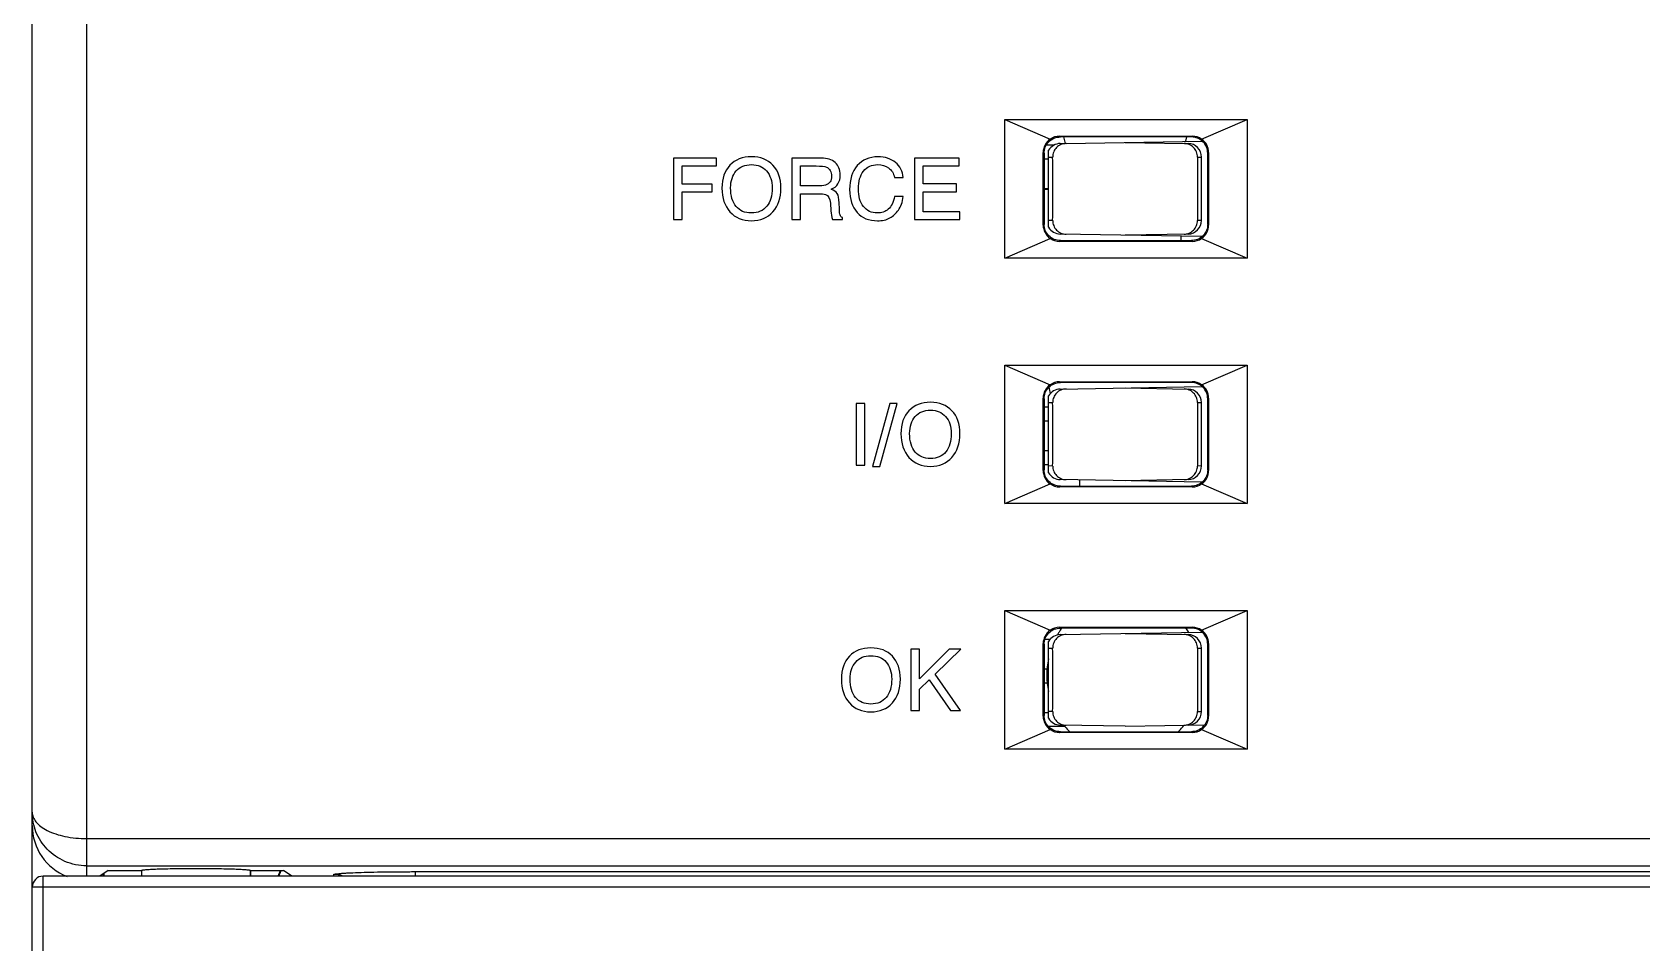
# Model space of a CAD drawing. Header units: inches. Extents: x -38 to 199, y -310 to 64.
# Drawn here: x 20.129 to 21.29, y 56.603 to 57.26 of the extents above; entities that cross this region are included whole.
import ezdxf

# ---------------------------------------------------------------- set-up
doc = ezdxf.new("R2010")
doc.units = ezdxf.units.IN
doc.header["$MEASUREMENT"] = 0
doc.layers.add('PLC', color=7, linetype='Continuous')

msp = doc.modelspace()

# ---------------------------------------------------------------- linework, layer by layer
at = {"layer": 'PLC', "linetype": 'Continuous'}
for p, q in [((20.16813, 56.65117), (20.16813, 57.74175)), ((20.12876, 53.13545), (20.12876, 57.70238)), ((20.83037, 57.0971), (20.83037, 57.19711)), ((20.83037, 57.19711), (20.86319, 57.1829)), ((20.83037, 57.19711), (21.00518, 57.19711)), ((20.97236, 57.1829), (21.00518, 57.19711)), ((21.00518, 57.19711), (21.00518, 57.0971)), ((20.86593, 57.17856), (20.86051, 57.17856)), ((20.86995, 57.18509), (20.87053, 57.1845)), ((20.86995, 57.18509), (20.96561, 57.18509)), ((20.8704, 57.17977), (20.87405, 57.17983)), ((20.96514, 57.1845), (20.87042, 57.1845)), ((20.87279, 57.1845), (20.87405, 57.17983)), ((20.87466, 57.17985), (20.97262, 57.18156)), ((20.91719, 57.18059), (20.95973, 57.17985)), ((20.96033, 57.17983), (20.96266, 57.17979)), ((20.96159, 57.1845), (20.96074, 57.18135)), ((20.96561, 57.18509), (20.96502, 57.1845)), ((20.59146, 57.16923), (20.59146, 57.12494)), ((20.62238, 57.16923), (20.59146, 57.16923)), ((20.62238, 57.16358), (20.62238, 57.16923)), ((20.67671, 57.16923), (20.67671, 57.12494)), ((20.69791, 57.16923), (20.67671, 57.16923)), ((20.7652, 57.16923), (20.7652, 57.12494)), ((20.79759, 57.16923), (20.7652, 57.16923)), ((20.79759, 57.16358), (20.79759, 57.16923)), ((20.85814, 57.12093), (20.85814, 57.17328)), ((20.85814, 57.17328), (20.85872, 57.1727)), ((20.85872, 57.17281), (20.85872, 57.1214)), ((20.85872, 57.16872), (20.86207, 57.16872)), ((20.86207, 57.11936), (20.86207, 57.17489)), ((20.86207, 57.16995), (20.86496, 57.17)), ((20.96942, 57.17), (20.97234, 57.16995)), ((20.97234, 57.12429), (20.97234, 57.16995)), ((20.97742, 57.17328), (20.97683, 57.1727)), ((20.97683, 57.1214), (20.97683, 57.17281)), ((20.97742, 57.17328), (20.97742, 57.12093)), ((20.59775, 57.15047), (20.59775, 57.16358)), ((20.59775, 57.16358), (20.62238, 57.16358)), ((20.68299, 57.14917), (20.68299, 57.16358)), ((20.68299, 57.16358), (20.69424, 57.16358)), ((20.75092, 57.15528), (20.7572, 57.15528)), ((20.77149, 57.15062), (20.77149, 57.16358)), ((20.77149, 57.16358), (20.79759, 57.16358)), ((20.61937, 57.15047), (20.59775, 57.15047)), ((20.59775, 57.12494), (20.59775, 57.14481)), ((20.59775, 57.14481), (20.61937, 57.14481)), ((20.61937, 57.14481), (20.61937, 57.15047)), ((20.69508, 57.14917), (20.68299, 57.14917)), ((20.79563, 57.15062), (20.77149, 57.15062)), ((20.77149, 57.13059), (20.77149, 57.14496)), ((20.77149, 57.14496), (20.79563, 57.14496)), ((20.79563, 57.14496), (20.79563, 57.15062)), ((20.86207, 57.14706), (20.85872, 57.14706)), ((20.86207, 57.14666), (20.85872, 57.14663)), ((20.68299, 57.12494), (20.68299, 57.14352)), ((20.68299, 57.14352), (20.69668, 57.14352)), ((20.70467, 57.13667), (20.70503, 57.13119)), ((20.71111, 57.13267), (20.71096, 57.13694)), ((20.7572, 57.14151), (20.75092, 57.14151)), ((20.59146, 57.12494), (20.59775, 57.12494)), ((20.67671, 57.12494), (20.68299, 57.12494)), ((20.70603, 57.12494), (20.7133, 57.12494)), ((20.7133, 57.12494), (20.7133, 57.12632)), ((20.7652, 57.12494), (20.79792, 57.12494)), ((20.79792, 57.13059), (20.77149, 57.13059)), ((20.79792, 57.12494), (20.79792, 57.13059)), ((20.85814, 57.12093), (20.85872, 57.12151)), ((20.86496, 57.12424), (20.86207, 57.12429)), ((20.97234, 57.12429), (20.96942, 57.12424)), ((20.97742, 57.12093), (20.97683, 57.12151)), ((20.83037, 57.0971), (20.86319, 57.1113)), ((20.86995, 57.10912), (20.87053, 57.1097)), ((20.96561, 57.10912), (20.86995, 57.10912)), ((20.97268, 57.11269), (20.8704, 57.11448)), ((20.87042, 57.1097), (20.96514, 57.1097)), ((20.96266, 57.11445), (20.91719, 57.11366)), ((20.95775, 57.1097), (20.95775, 57.11295)), ((20.96561, 57.10912), (20.96502, 57.1097)), ((20.97236, 57.1113), (21.00518, 57.0971)), ((21.00518, 57.0971), (20.83037, 57.0971)), ((20.83037, 56.91994), (20.83037, 57.01994)), ((20.83037, 57.01994), (20.86319, 57.00574)), ((20.83037, 57.01994), (21.00518, 57.01994)), ((20.97236, 57.00574), (21.00518, 57.01994)), ((21.00518, 57.01994), (21.00518, 56.91994)), ((20.86995, 57.00792), (20.87053, 57.00734)), ((20.86995, 57.00792), (20.96561, 57.00792)), ((20.8704, 57.00261), (20.97262, 57.00439)), ((20.96514, 57.00734), (20.87042, 57.00734)), ((20.96561, 57.00792), (20.96502, 57.00734)), ((20.85814, 56.94376), (20.85814, 56.99611)), ((20.85814, 56.99611), (20.85872, 56.99553)), ((20.85872, 56.99564), (20.85872, 56.94423)), ((20.86207, 56.94219), (20.86207, 56.99772)), ((20.86207, 56.99279), (20.86496, 56.99284)), ((20.91719, 57.00342), (20.96266, 57.00263)), ((20.96942, 56.99284), (20.97234, 56.99279)), ((20.97234, 56.94713), (20.97234, 56.99279)), ((20.97742, 56.99611), (20.97683, 56.99553)), ((20.97683, 56.94423), (20.97683, 56.99564)), ((20.97742, 56.99611), (20.97742, 56.94376)), ((20.72321, 56.99207), (20.72321, 56.94777)), ((20.72949, 56.99207), (20.72321, 56.99207)), ((20.72949, 56.94777), (20.72949, 56.99207)), ((20.7475, 56.99207), (20.73491, 56.94684)), ((20.74026, 56.94684), (20.75289, 56.99207)), ((20.75289, 56.99207), (20.7475, 56.99207)), ((20.86207, 56.98958), (20.85872, 56.98958)), ((20.85872, 56.97974), (20.86207, 56.97974)), ((20.86207, 56.95809), (20.85872, 56.95809)), ((20.72321, 56.94777), (20.72949, 56.94777)), ((20.73491, 56.94684), (20.74026, 56.94684)), ((20.85872, 56.94825), (20.86207, 56.94825)), ((20.86496, 56.94708), (20.86207, 56.94713)), ((20.97234, 56.94713), (20.96942, 56.94708)), ((20.85814, 56.94376), (20.85872, 56.94435)), ((20.97268, 56.93552), (20.8704, 56.93731)), ((20.88434, 56.93707), (20.88434, 56.93254)), ((20.96266, 56.93729), (20.91719, 56.93649)), ((20.97742, 56.94376), (20.97683, 56.94435)), ((20.83037, 56.91994), (20.86319, 56.93414)), ((20.86995, 56.93195), (20.87053, 56.93254)), ((20.96561, 56.93195), (20.86995, 56.93195)), ((20.87042, 56.93254), (20.96514, 56.93254)), ((20.96561, 56.93195), (20.96502, 56.93254)), ((20.97236, 56.93414), (21.00518, 56.91994)), ((21.00518, 56.91994), (20.83037, 56.91994)), ((20.83037, 56.74277), (20.83037, 56.84278)), ((20.83037, 56.84278), (20.86319, 56.82857)), ((20.83037, 56.84278), (21.00518, 56.84278)), ((20.97236, 56.82857), (21.00518, 56.84278)), ((21.00518, 56.84278), (21.00518, 56.74277)), ((20.86995, 56.83076), (20.87053, 56.83017)), ((20.86995, 56.83076), (20.96561, 56.83076)), ((20.96514, 56.83017), (20.87042, 56.83017)), ((20.96561, 56.83076), (20.96502, 56.83017)), ((20.85814, 56.7666), (20.85814, 56.81895)), ((20.85814, 56.81895), (20.85872, 56.81836)), ((20.85949, 56.82226), (20.86338, 56.82226)), ((20.86207, 56.76503), (20.86207, 56.82056)), ((20.8704, 56.82544), (20.97262, 56.82722)), ((20.91719, 56.82626), (20.96266, 56.82546)), ((20.97742, 56.81895), (20.97683, 56.81836)), ((20.97742, 56.81895), (20.97742, 56.7666)), ((20.76264, 56.8149), (20.76264, 56.77061)), ((20.76893, 56.8149), (20.76264, 56.8149)), ((20.79039, 56.8149), (20.76893, 56.79343)), ((20.76893, 56.79343), (20.76893, 56.8149)), ((20.78014, 56.79686), (20.79881, 56.8149)), ((20.79881, 56.8149), (20.79039, 56.8149)), ((20.85872, 56.81848), (20.85872, 56.76707)), ((20.86207, 56.81562), (20.86496, 56.81567)), ((20.96942, 56.81567), (20.97234, 56.81562)), ((20.97234, 56.76996), (20.97234, 56.81562)), ((20.97683, 56.76707), (20.97683, 56.81848)), ((20.79854, 56.77061), (20.78014, 56.79686)), ((20.86118, 56.80061), (20.85872, 56.80061)), ((20.76893, 56.78606), (20.77593, 56.79283)), ((20.76893, 56.77061), (20.76893, 56.78606)), ((20.77593, 56.79283), (20.79115, 56.77061)), ((20.85872, 56.79076), (20.86127, 56.79076)), ((20.76264, 56.77061), (20.76893, 56.77061)), ((20.79115, 56.77061), (20.79854, 56.77061)), ((20.85814, 56.7666), (20.85872, 56.76718)), ((20.86207, 56.76911), (20.85872, 56.76911)), ((20.86496, 56.76991), (20.86207, 56.76996)), ((20.96942, 56.76991), (20.97234, 56.76996)), ((20.97742, 56.7666), (20.97683, 56.76718)), ((20.83037, 56.74277), (20.86319, 56.75697)), ((20.86188, 56.75927), (20.87422, 56.75927)), ((20.86995, 56.75479), (20.87053, 56.75537)), ((20.96561, 56.75479), (20.86995, 56.75479)), ((20.91719, 56.75933), (20.8704, 56.76014)), ((20.87042, 56.75537), (20.96514, 56.75537)), ((20.91719, 56.75933), (20.97438, 56.76033)), ((20.96561, 56.75479), (20.96502, 56.75537)), ((20.97236, 56.75697), (21.00518, 56.74277)), ((21.00518, 56.74277), (20.83037, 56.74277)), ((20.16813, 56.67825), (22.00562, 56.67825)), ((20.16813, 56.65858), (22.01426, 56.65858)), ((20.13664, 55.40005), (20.13664, 56.65117)), ((22.01282, 56.65117), (20.13664, 56.65117)), ((20.18361, 56.65512), (20.17768, 56.65117)), ((20.17994, 56.65267), (20.17994, 56.65117)), ((20.18056, 56.65309), (20.18056, 56.65117)), ((20.18361, 56.65512), (20.2075, 56.65512)), ((20.2075, 56.65553), (20.2075, 56.65117)), ((20.2075, 56.65553), (20.2075, 56.65117)), ((20.28624, 56.65117), (20.28624, 56.65553)), ((20.28624, 56.65512), (20.28624, 56.65117)), ((20.28624, 56.65512), (20.31014, 56.65512)), ((20.30627, 56.65117), (20.30785, 56.65512)), ((20.30668, 56.65117), (20.30826, 56.65512)), ((20.31606, 56.65117), (20.31014, 56.65512)), ((20.34603, 56.65117), (20.34633, 56.65236)), ((20.40538, 56.65117), (20.40538, 56.6544)), ((20.40538, 56.6544), (22.06944, 56.6544)), ((22.01282, 56.64329), (20.12876, 56.64329))]:
    msp.add_line(p, q, dxfattribs=at)
for centre, radius, start, end in [((12.6248, 57.14715), 8.24019, 359.999836, 0.158929), ((29.20958, 57.14715), 8.24019, 179.841071, 180.000164), ((12.6248, 57.1471), 8.24019, 359.841071, 0.000164), ((29.20959, 57.1471), 8.24019, 179.999836, 180.158929), ((20.91555, 57.01565), 0.05469, 192.42713, 197.21792), ((12.6248, 56.96998), 8.24019, 359.999836, 0.158929), ((29.20958, 56.96998), 8.24019, 179.841071, 180.000164), ((12.6248, 56.96993), 8.24019, 359.841071, 0.000164), ((29.20959, 56.96993), 8.24019, 179.999836, 180.158929), ((20.92049, 56.79604), 0.05973, 144.91808, 147.50553), ((20.91138, 56.79552), 0.06056, 31.69752, 35.01036), ((20.92061, 56.79596), 0.05987, 149.60845, 150.58381), ((20.9206, 56.79597), 0.05986, 147.50549, 149.60857), ((20.91159, 56.79565), 0.06031, 31.47097, 31.69671), ((20.9199, 56.79619), 0.05912, 168.46681, 191.60049), ((12.6248, 56.79282), 8.24019, 359.999836, 0.158929), ((29.20958, 56.79282), 8.24019, 179.841071, 180.000164), ((12.6248, 56.79277), 8.24019, 359.841071, 0.000164), ((29.20959, 56.79277), 8.24019, 179.999836, 180.158929), ((20.91929, 56.79597), 0.05846, 218.22561, 218.93021), ((20.91941, 56.79607), 0.05861, 218.93349, 224.13048), ((20.91313, 56.79607), 0.05883, 316.10458, 317.23495), ((20.91357, 56.79567), 0.05824, 317.22783, 322.23065), ((20.13664, 56.64329), 0.00787, 89.99763, 180.00161)]:
    msp.add_arc(centre, radius, start, end, dxfattribs=at)
for centre, major_axis, ratio, start_param, end_param in [((20.87004, 57.17319), (0.01096, -0.00469), 0.9893025, 2.5846446, 3.5423275), ((20.87057, 57.16993), (0.0069, 0.00702), 0.9999894, 0.7941195, 1.8194672), ((20.87016, 57.17307), (-0.00471, 0.0111), 0.9756194, -0.3926229, 0.2201859), ((20.96249, 57.16995), (0.00985, -0.00013), 0.9987814, 0.013077, 1.5664307), ((20.9654, 57.17307), (0.00471, 0.0111), 0.9756194, -0.2201859, 0.3926229), ((20.96552, 57.17319), (0.01096, 0.00469), 0.9893025, -0.4007348, 0.556948), ((20.87004, 57.12102), (0.01096, 0.00469), 0.9893025, 2.7408578, 3.6985407), ((20.96249, 57.12429), (0.00985, 0.00013), 0.9987814, -1.5664307, -0.013077), ((20.96552, 57.12102), (0.01096, -0.00469), 0.9893025, -0.556948, 0.4007348), ((20.87057, 57.12432), (0.0069, -0.00702), 0.9999894, -1.8194672, -0.7941195), ((20.87016, 57.12114), (0.00471, 0.0111), 0.9756194, -3.3617786, -2.7489697), ((20.9654, 57.12114), (-0.00471, 0.0111), 0.9756194, -3.5342156, -2.9214067), ((20.87004, 56.99602), (0.01096, -0.00469), 0.9893025, 2.5846446, 3.5423275), ((20.87016, 56.9959), (-0.00471, 0.0111), 0.9756194, -0.3926229, 0.2201859), ((20.9654, 56.9959), (0.00471, 0.0111), 0.9756194, -0.2201859, 0.3926229), ((20.96552, 56.99602), (0.01096, 0.00469), 0.9893025, -0.4007348, 0.556948), ((20.87057, 56.99276), (0.0069, 0.00702), 0.9999894, 0.7941195, 1.8194672), ((20.96249, 56.99279), (0.00985, -0.00013), 0.9987814, 0.013077, 1.5664307), ((20.96249, 56.94713), (0.00985, 0.00013), 0.9987814, -1.5664307, -0.013077), ((20.87004, 56.94385), (0.01096, 0.00469), 0.9893025, 2.7408578, 3.6985407), ((20.87057, 56.94715), (0.0069, -0.00702), 0.9999894, -1.8194671, -0.7941195), ((20.96552, 56.94385), (0.01096, -0.00469), 0.9893025, -0.556948, 0.4007348), ((20.87016, 56.94397), (0.00471, 0.0111), 0.9756194, -3.3617786, -2.7489697), ((20.9654, 56.94397), (-0.00471, 0.0111), 0.9756194, -3.5342156, -2.9214067), ((20.87016, 56.81874), (-0.00471, 0.0111), 0.9756194, -0.3926229, 0.2201859), ((20.9654, 56.81874), (0.00471, 0.0111), 0.9756194, -0.2201859, 0.3926229), ((20.87004, 56.81886), (0.01096, -0.00469), 0.9893025, 2.5846446, 3.5423275), ((20.87057, 56.8156), (0.0069, 0.00702), 0.9999894, 0.7941195, 1.8194671), ((20.96249, 56.81562), (0.00985, -0.00013), 0.9987814, 0.013077, 1.5664307), ((20.96552, 56.81886), (0.01096, 0.00469), 0.9893025, -0.4007348, 0.556948), ((20.87004, 56.76669), (0.01096, 0.00469), 0.9893025, 2.7408578, 3.6985407), ((20.87057, 56.76999), (0.0069, -0.00702), 0.9999894, -1.8194672, -0.7941195), ((20.96249, 56.76996), (0.00985, 0.00013), 0.9987814, -1.5664307, -0.013077), ((20.96552, 56.76669), (0.01096, -0.00469), 0.9893025, -0.556948, 0.4007348), ((20.87016, 56.76681), (0.00471, 0.0111), 0.9756194, -3.3617786, -2.7489697), ((20.9654, 56.76681), (-0.00471, 0.0111), 0.9756194, -3.5342156, -2.9214067), ((20.16813, 56.68764), (0, 0.03939), 0.9993908, 1.5707963, 2.7718918)]:
    msp.add_ellipse(centre, major_axis=major_axis, ratio=ratio, start_param=start_param, end_param=end_param, dxfattribs=at)
for points in [[(20.85872, 57.1727), (20.85872, 57.17571), (20.86123, 57.182), (20.86752, 57.1845), (20.87053, 57.1845)], [(20.97683, 57.17281), (20.97683, 57.17579), (20.97428, 57.18196), (20.96812, 57.1845), (20.96514, 57.1845)], [(20.64763, 57.17019), (20.64114, 57.17019), (20.63597, 57.16818), (20.63212, 57.16415)], [(20.66309, 57.16415), (20.65924, 57.16818), (20.65407, 57.17019), (20.64763, 57.17019)], [(20.70813, 57.16601), (20.70576, 57.16815), (20.70236, 57.16923), (20.69791, 57.16923)], [(20.73886, 57.17019), (20.73267, 57.17019), (20.72774, 57.16806), (20.72404, 57.16382)], [(20.75157, 57.16606), (20.74827, 57.16881), (20.74403, 57.17019), (20.73886, 57.17019)], [(20.63212, 57.16415), (20.62827, 57.16012), (20.62634, 57.15459), (20.62634, 57.14758)], [(20.63263, 57.14776), (20.63263, 57.15284), (20.63395, 57.1569), (20.63661, 57.15996)], [(20.63661, 57.15996), (20.63924, 57.16301), (20.64294, 57.16454), (20.64763, 57.16454)], [(20.64763, 57.16454), (20.65229, 57.16454), (20.65596, 57.16301), (20.6586, 57.15996)], [(20.6586, 57.15996), (20.66125, 57.1569), (20.66261, 57.15281), (20.66261, 57.1477)], [(20.66889, 57.14758), (20.66889, 57.15462), (20.66694, 57.16012), (20.66309, 57.16415)], [(20.69424, 57.16358), (20.69803, 57.16358), (20.70052, 57.16331), (20.70172, 57.16281)], [(20.70543, 57.15627), (20.70543, 57.15278), (20.70398, 57.15065), (20.7011, 57.14981)], [(20.70172, 57.16281), (20.70293, 57.16231), (20.70383, 57.16147), (20.70446, 57.16033)], [(20.70446, 57.16033), (20.70509, 57.15919), (20.70543, 57.15783), (20.70543, 57.15627)], [(20.70515, 57.14671), (20.70951, 57.14851), (20.71171, 57.152), (20.71171, 57.15711)], [(20.71171, 57.15711), (20.71171, 57.1609), (20.71051, 57.16388), (20.70813, 57.16601)], [(20.72404, 57.16382), (20.72034, 57.15958), (20.71851, 57.15384), (20.71851, 57.14656)], [(20.72479, 57.14707), (20.72479, 57.15242), (20.72602, 57.15669), (20.72852, 57.15982)], [(20.72852, 57.15982), (20.73101, 57.16295), (20.73444, 57.16454), (20.7388, 57.16454)], [(20.7388, 57.16454), (20.74184, 57.16454), (20.74442, 57.16376), (20.74658, 57.16221)], [(20.74658, 57.16221), (20.74875, 57.16066), (20.7502, 57.15835), (20.75092, 57.15528)], [(20.7572, 57.15528), (20.75678, 57.15973), (20.75489, 57.16331), (20.75157, 57.16606)], [(20.62634, 57.14758), (20.62634, 57.14051), (20.62827, 57.13483), (20.63214, 57.13049)], [(20.63657, 57.13435), (20.63392, 57.13748), (20.63263, 57.14196), (20.63263, 57.14776)], [(20.66261, 57.1477), (20.66261, 57.14205), (20.66128, 57.13763), (20.65869, 57.13445)], [(20.66309, 57.1305), (20.66694, 57.13483), (20.66889, 57.14054), (20.66889, 57.14758)], [(20.7011, 57.14981), (20.69965, 57.14939), (20.69764, 57.14917), (20.69508, 57.14917)], [(20.70956, 57.14367), (20.70876, 57.14499), (20.70729, 57.14599), (20.70515, 57.14671)], [(20.71096, 57.13694), (20.71084, 57.14012), (20.71036, 57.14235), (20.70956, 57.14367)], [(20.71851, 57.14656), (20.71851, 57.13967), (20.72028, 57.1342), (20.72388, 57.1301)], [(20.72842, 57.13434), (20.72599, 57.13748), (20.72479, 57.14172), (20.72479, 57.14707)], [(20.6476, 57.12966), (20.64288, 57.12966), (20.63921, 57.13122), (20.63657, 57.13435)], [(20.65869, 57.13445), (20.65608, 57.13125), (20.65238, 57.12966), (20.6476, 57.12966)], [(20.69668, 57.14352), (20.69827, 57.14352), (20.69974, 57.14331), (20.70109, 57.14293)], [(20.70109, 57.14293), (20.70323, 57.14232), (20.70444, 57.14021), (20.70467, 57.13667)], [(20.71161, 57.12821), (20.71135, 57.12894), (20.71119, 57.13041), (20.71111, 57.13267)], [(20.73844, 57.12966), (20.73417, 57.12966), (20.73083, 57.13122), (20.72842, 57.13434)], [(20.7464, 57.13243), (20.74424, 57.13056), (20.7416, 57.12966), (20.73844, 57.12966)], [(20.75092, 57.14151), (20.75005, 57.1373), (20.74854, 57.13429), (20.7464, 57.13243)], [(20.75372, 57.13179), (20.75543, 57.13426), (20.7566, 57.13751), (20.7572, 57.14151)], [(20.63214, 57.13049), (20.636, 57.12617), (20.64117, 57.12401), (20.6476, 57.12401)], [(20.6476, 57.12401), (20.65407, 57.12401), (20.65924, 57.12617), (20.66309, 57.1305)], [(20.70503, 57.13119), (20.70515, 57.12903), (20.70549, 57.12692), (20.70603, 57.12494)], [(20.7133, 57.12632), (20.71243, 57.12686), (20.71186, 57.12749), (20.71161, 57.12821)], [(20.72388, 57.1301), (20.72747, 57.12602), (20.73237, 57.12401), (20.73862, 57.12401)], [(20.73862, 57.12401), (20.74205, 57.12401), (20.745, 57.1247), (20.74746, 57.12605)], [(20.74746, 57.12605), (20.74993, 57.1274), (20.752, 57.12933), (20.75372, 57.13179)], [(20.87053, 57.1097), (20.86752, 57.1097), (20.86123, 57.11221), (20.85872, 57.1185), (20.85872, 57.12151)], [(20.97683, 57.12151), (20.97683, 57.1185), (20.97432, 57.11221), (20.96804, 57.1097), (20.96502, 57.1097)], [(20.85872, 56.99553), (20.85872, 56.99854), (20.86123, 57.00483), (20.86752, 57.00734), (20.87053, 57.00734)], [(20.97683, 56.99564), (20.97683, 56.99862), (20.97428, 57.00479), (20.96812, 57.00734), (20.96514, 57.00734)], [(20.77679, 56.99303), (20.7703, 56.99303), (20.76512, 56.99101), (20.76128, 56.98698)], [(20.79225, 56.98698), (20.7884, 56.99101), (20.78323, 56.99303), (20.77679, 56.99303)], [(20.76128, 56.98698), (20.75743, 56.98295), (20.7555, 56.97742), (20.7555, 56.97042)], [(20.76179, 56.9706), (20.76179, 56.97568), (20.76311, 56.97974), (20.76576, 56.9828)], [(20.76576, 56.9828), (20.7684, 56.98584), (20.7721, 56.98737), (20.77679, 56.98737)], [(20.77679, 56.98737), (20.78145, 56.98737), (20.78512, 56.98584), (20.78776, 56.9828)], [(20.78776, 56.9828), (20.79041, 56.97974), (20.79177, 56.97565), (20.79177, 56.97054)], [(20.79805, 56.97042), (20.79805, 56.97745), (20.7961, 56.98295), (20.79225, 56.98698)], [(20.7555, 56.97042), (20.7555, 56.96335), (20.75743, 56.95767), (20.7613, 56.95333)], [(20.76573, 56.95719), (20.76308, 56.96031), (20.76179, 56.96479), (20.76179, 56.9706)], [(20.79177, 56.97054), (20.79177, 56.96488), (20.79044, 56.96046), (20.78785, 56.95728)], [(20.79225, 56.95334), (20.7961, 56.95767), (20.79805, 56.96338), (20.79805, 56.97042)], [(20.7613, 56.95333), (20.76515, 56.94901), (20.77033, 56.94684), (20.77676, 56.94684)], [(20.77676, 56.95249), (20.77204, 56.95249), (20.76837, 56.95406), (20.76573, 56.95719)], [(20.78785, 56.95728), (20.78524, 56.95409), (20.78154, 56.95249), (20.77676, 56.95249)], [(20.77676, 56.94684), (20.78323, 56.94684), (20.7884, 56.94901), (20.79225, 56.95334)], [(20.87053, 56.93254), (20.86752, 56.93254), (20.86123, 56.93505), (20.85872, 56.94133), (20.85872, 56.94435)], [(20.97683, 56.94435), (20.97683, 56.94133), (20.97432, 56.93505), (20.96804, 56.93254), (20.96502, 56.93254)], [(20.85872, 56.81836), (20.85872, 56.82138), (20.86123, 56.82766), (20.86752, 56.83017), (20.87053, 56.83017)], [(20.97683, 56.81848), (20.97683, 56.82146), (20.97428, 56.82763), (20.96812, 56.83017), (20.96514, 56.83017)], [(20.71835, 56.80982), (20.7145, 56.80579), (20.71258, 56.80026), (20.71258, 56.79325)], [(20.73386, 56.81586), (20.72737, 56.81586), (20.7222, 56.81385), (20.71835, 56.80982)], [(20.72284, 56.80563), (20.72548, 56.80868), (20.72917, 56.81021), (20.73386, 56.81021)], [(20.74932, 56.80982), (20.74547, 56.81385), (20.7403, 56.81586), (20.73386, 56.81586)], [(20.73386, 56.81021), (20.73853, 56.81021), (20.74219, 56.80868), (20.74483, 56.80563)], [(20.75512, 56.79325), (20.75512, 56.80029), (20.75317, 56.80579), (20.74932, 56.80982)], [(20.71886, 56.79343), (20.71886, 56.79851), (20.72018, 56.80257), (20.72284, 56.80563)], [(20.74483, 56.80563), (20.74749, 56.80257), (20.74884, 56.79848), (20.74884, 56.79337)], [(20.71258, 56.79325), (20.71258, 56.78618), (20.7145, 56.7805), (20.71837, 56.77616)], [(20.7228, 56.78002), (20.72015, 56.78315), (20.71886, 56.78763), (20.71886, 56.79343)], [(20.74884, 56.79337), (20.74884, 56.78772), (20.74752, 56.7833), (20.74492, 56.78012)], [(20.74932, 56.77617), (20.75317, 56.7805), (20.75512, 56.78621), (20.75512, 56.79325)], [(20.71837, 56.77616), (20.72223, 56.77184), (20.7274, 56.76968), (20.73383, 56.76968)], [(20.73383, 56.77533), (20.72911, 56.77533), (20.72545, 56.77689), (20.7228, 56.78002)], [(20.74492, 56.78012), (20.74231, 56.77692), (20.73862, 56.77533), (20.73383, 56.77533)], [(20.73383, 56.76968), (20.7403, 56.76968), (20.74547, 56.77184), (20.74932, 56.77617)], [(20.87053, 56.75537), (20.86752, 56.75537), (20.86123, 56.75788), (20.85872, 56.76417), (20.85872, 56.76718)], [(20.97683, 56.76718), (20.97683, 56.76417), (20.97432, 56.75788), (20.96804, 56.75537), (20.96502, 56.75537)], [(20.3524, 56.6514), (20.35045, 56.65203), (20.34838, 56.65236), (20.34633, 56.65236)]]:
    msp.add_open_spline(points, degree=3, dxfattribs=at)
for points, knots in [([(20.87466, 57.17985), (20.87339, 57.17982), (20.87084, 57.17929), (20.86762, 57.1771), (20.86545, 57.17385), (20.86495, 57.17127), (20.86496, 57.17)], [0, 0, 0, 0, 0.2488714, 0.4988572, 0.7495249, 1, 1, 1, 1]), ([(20.96942, 57.17), (20.96943, 57.17127), (20.96893, 57.17385), (20.96676, 57.1771), (20.96354, 57.17929), (20.96099, 57.17982), (20.95973, 57.17985)], [0, 0, 0, 0, 0.2504592, 0.5011169, 0.751121, 1, 1, 1, 1]), ([(20.86496, 57.12424), (20.86495, 57.12297), (20.86545, 57.1204), (20.86762, 57.11715), (20.87084, 57.11496), (20.87339, 57.11442), (20.87466, 57.1144)], [0, 0, 0, 0, 0.2504592, 0.5011169, 0.751121, 1, 1, 1, 1]), ([(20.95973, 57.1144), (20.96099, 57.11442), (20.96354, 57.11496), (20.96676, 57.11715), (20.96893, 57.1204), (20.96943, 57.12297), (20.96942, 57.12424)], [0, 0, 0, 0, 0.2488714, 0.4988572, 0.7495249, 1, 1, 1, 1]), ([(20.87466, 57.00268), (20.87339, 57.00266), (20.87084, 57.00212), (20.86762, 56.99993), (20.86545, 56.99668), (20.86495, 56.99411), (20.86496, 56.99284)], [0, 0, 0, 0, 0.2488714, 0.4988572, 0.7495249, 1, 1, 1, 1]), ([(20.96942, 56.99284), (20.96943, 56.99411), (20.96893, 56.99668), (20.96676, 56.99993), (20.96354, 57.00212), (20.96099, 57.00266), (20.95973, 57.00268)], [0, 0, 0, 0, 0.2504592, 0.5011169, 0.751121, 1, 1, 1, 1]), ([(20.86496, 56.94708), (20.86495, 56.94581), (20.86545, 56.94323), (20.86762, 56.93998), (20.87084, 56.93779), (20.87339, 56.93726), (20.87466, 56.93724)], [0, 0, 0, 0, 0.2504592, 0.5011169, 0.751121, 1, 1, 1, 1]), ([(20.95973, 56.93724), (20.96099, 56.93726), (20.96354, 56.93779), (20.96676, 56.93998), (20.96893, 56.94323), (20.96943, 56.94581), (20.96942, 56.94708)], [0, 0, 0, 0, 0.2488714, 0.4988572, 0.7495249, 1, 1, 1, 1]), ([(20.87466, 56.82551), (20.87339, 56.82549), (20.87084, 56.82495), (20.86762, 56.82277), (20.86545, 56.81952), (20.86495, 56.81694), (20.86496, 56.81567)], [0, 0, 0, 0, 0.2488714, 0.4988572, 0.7495249, 1, 1, 1, 1]), ([(20.96942, 56.81567), (20.96943, 56.81694), (20.96893, 56.81952), (20.96676, 56.82277), (20.96354, 56.82495), (20.96099, 56.82549), (20.95973, 56.82551)], [0, 0, 0, 0, 0.2504592, 0.5011169, 0.751121, 1, 1, 1, 1]), ([(20.86496, 56.76991), (20.86495, 56.76864), (20.86545, 56.76607), (20.86762, 56.76282), (20.87084, 56.76063), (20.87339, 56.76009), (20.87466, 56.76007)], [0, 0, 0, 0, 0.2504592, 0.5011169, 0.751121, 1, 1, 1, 1]), ([(20.95973, 56.76007), (20.96099, 56.76009), (20.96354, 56.76063), (20.96676, 56.76282), (20.96893, 56.76607), (20.96943, 56.76864), (20.96942, 56.76991)], [0, 0, 0, 0, 0.2488704, 0.4988576, 0.7495242, 1, 1, 1, 1]), ([(20.1681, 56.65858), (20.16273, 56.65858), (20.15207, 56.66076), (20.139, 56.66979), (20.13065, 56.6826), (20.12877, 56.69245), (20.12876, 56.69726)], [0, 0, 0, 0, 0.2643843, 0.5193707, 0.7630766, 1, 1, 1, 1]), ([(20.12876, 56.69726), (20.12877, 56.69605), (20.12928, 56.6935), (20.1315, 56.68999), (20.13501, 56.68677), (20.14181, 56.68269), (20.15304, 56.67917), (20.16285, 56.67825), (20.16813, 56.67825)], [0, 0, 0, 0, 0.0766783, 0.1610552, 0.2603072, 0.3772327, 0.663652, 1, 1, 1, 1]), ([(20.28624, 56.65512), (20.28624, 56.65519), (20.28589, 56.6553), (20.2854, 56.65541), (20.28441, 56.65554), (20.28313, 56.65566), (20.28148, 56.65578), (20.27864, 56.65594), (20.27435, 56.65611), (20.26847, 56.65628), (20.26175, 56.6564), (20.25445, 56.65647), (20.24687, 56.6565), (20.23929, 56.65647), (20.232, 56.6564), (20.22528, 56.65628), (20.21939, 56.65611), (20.21511, 56.65594), (20.21227, 56.65578), (20.21061, 56.65566), (20.20933, 56.65554), (20.20835, 56.65541), (20.20785, 56.6553), (20.2075, 56.65519), (20.2075, 56.65512)], [0, 0, 0, 0, 0.0029577, 0.0103532, 0.0223619, 0.0389382, 0.0599414, 0.0851463, 0.1472143, 0.2228204, 0.3090845, 0.4026805, 0.5, 0.5973195, 0.6909155, 0.7771796, 0.8527857, 0.9148537, 0.9400586, 0.9610618, 0.9776381, 0.9896468, 0.9970423, 1, 1, 1, 1]), ([(20.34633, 56.65236), (20.34636, 56.65249), (20.34689, 56.65262), (20.3477, 56.65281), (20.34919, 56.65298), (20.35114, 56.65317), (20.35364, 56.65334), (20.35791, 56.65358), (20.36433, 56.65384), (20.37314, 56.65409), (20.38319, 56.65427), (20.39407, 56.65438), (20.40157, 56.6544), (20.40538, 56.6544)], [0, 0, 0, 0, 0.0065631, 0.0219972, 0.0465598, 0.0801426, 0.1224293, 0.1730164, 0.2972732, 0.448136, 0.619972, 0.8064879, 1, 1, 1, 1])]:
    msp.add_open_spline(points, degree=3, knots=knots, dxfattribs=at)

doc.saveas('drawing.dxf')
